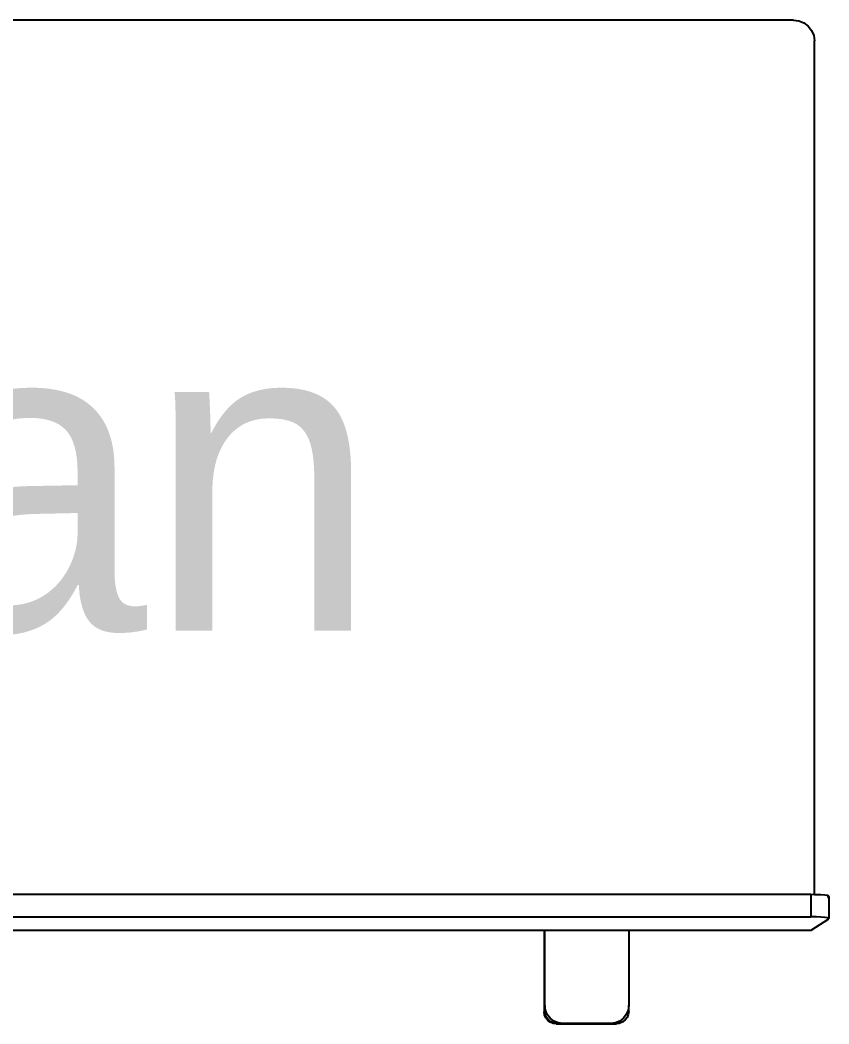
# Model space of a CAD drawing. Extents: x -4.2 to 4.2, y -5.7 to 5.7.
# Drawn here: x 2.658 to 3.179, y 1.98 to 2.626 of the extents above; entities that cross this region are included whole.
import ezdxf

# ---------------------------------------------------------------- set-up
doc = ezdxf.new("R2010")
doc.units = 0
doc.layers.get('0').update_dxf_attribs({"linetype": 'CONTINUOUS'})

msp = doc.modelspace()

# ---------------------------------------------------------------- linework, layer by layer
for p, q in [((3.15615, 2.62592), (2.20365, 2.62592)), ((3.15615, 2.62592), (3.15963, 2.62546)), ((3.15963, 2.62546), (3.16288, 2.62412)), ((3.16288, 2.62412), (3.16566, 2.62198)), ((3.16566, 2.62198), (3.1678, 2.61919)), ((3.1678, 2.61919), (3.16915, 2.61595)), ((3.16915, 2.61595), (3.16961, 2.61246)), ((3.16961, 2.06312), (3.16961, 2.61246)), ((3.16731, 2.06315), (2.08198, 2.06315)), ((3.16731, 2.06315), (3.16731, 2.04885)), ((3.16961, 2.06312), (3.16731, 2.06315)), ((3.17074, 2.06311), (3.16961, 2.06312)), ((3.17381, 2.06299), (3.17074, 2.06311)), ((3.17631, 2.06279), (3.17381, 2.06299)), ((3.17807, 2.06254), (3.17631, 2.06279)), ((3.17896, 2.06225), (3.17807, 2.06254)), ((3.17807, 2.06137), (3.17894, 2.06193)), ((3.17894, 2.06193), (3.17896, 2.06225)), ((3.17894, 2.06193), (3.17894, 2.04796)), ((3.17894, 2.06193), (3.17896, 2.04795)), ((2.08198, 2.04885), (3.16731, 2.04885)), ((3.17074, 2.04881), (3.16731, 2.04885)), ((3.17381, 2.04869), (3.17074, 2.04881)), ((3.17631, 2.04849), (3.17381, 2.04869)), ((3.17807, 2.04824), (3.17631, 2.04849)), ((3.17894, 2.04796), (3.17807, 2.04824)), ((3.17896, 2.04795), (3.17894, 2.04796)), ((3.17894, 2.04764), (3.17896, 2.04795)), ((3.16761, 2.04034), (3.17894, 2.04764)), ((2.10919, 2.04034), (2.99571, 2.04034)), ((2.99571, 2.04034), (2.99571, 1.99153)), ((2.99571, 2.04034), (2.99611, 2.04034)), ((2.99611, 1.99179), (2.99611, 2.04034)), ((2.99611, 2.04034), (3.05009, 2.04034)), ((3.05009, 2.04034), (3.05009, 1.99179)), ((3.05009, 2.04034), (3.16761, 2.04034)), ((2.99611, 1.99179), (2.99571, 1.99153)), ((2.99571, 1.99153), (2.99571, 1.98767)), ((2.9965, 1.9888), (2.99611, 1.99179)), ((2.99611, 1.99179), (2.99611, 1.98794)), ((3.05009, 1.99179), (3.0497, 1.9888)), ((3.05009, 1.98794), (3.05009, 1.99179)), ((2.99611, 1.98794), (2.99571, 1.98767)), ((2.99597, 1.98568), (2.99571, 1.98767)), ((2.99674, 1.98382), (2.99597, 1.98568)), ((2.99637, 1.98594), (2.99611, 1.98794)), ((2.99714, 1.98408), (2.99637, 1.98594)), ((2.99766, 1.98601), (2.9965, 1.9888)), ((2.99796, 1.98222), (2.99674, 1.98382)), ((2.99837, 1.98249), (2.99714, 1.98408)), ((2.9995, 1.98362), (2.99766, 1.98601)), ((3.00189, 1.98178), (2.9995, 1.98362)), ((3.0467, 1.98362), (3.04431, 1.98178)), ((3.04854, 1.98601), (3.0467, 1.98362)), ((3.04906, 1.98408), (3.04783, 1.98249)), ((3.0497, 1.9888), (3.04854, 1.98601)), ((3.04983, 1.98594), (3.04906, 1.98408)), ((3.05009, 1.98794), (3.04983, 1.98594)), ((2.99956, 1.98099), (2.99796, 1.98222)), ((2.99997, 1.98126), (2.99837, 1.98249)), ((3.00142, 1.98022), (2.99956, 1.98099)), ((3.00183, 1.98049), (2.99997, 1.98126)), ((3.00342, 1.97996), (3.00142, 1.98022)), ((3.00382, 1.98023), (3.00183, 1.98049)), ((3.00468, 1.98062), (3.00189, 1.98178)), ((3.00382, 1.98023), (3.00342, 1.97996)), ((3.00342, 1.97996), (3.00727, 1.97996)), ((3.00382, 1.98023), (3.00768, 1.98023)), ((3.00768, 1.98023), (3.00468, 1.98062)), ((3.00768, 1.98023), (3.00727, 1.97996)), ((3.00727, 1.97996), (3.03811, 1.97996)), ((3.03852, 1.98023), (3.00768, 1.98023)), ((3.03852, 1.98023), (3.03811, 1.97996)), ((3.03811, 1.97996), (3.04197, 1.97996)), ((3.04152, 1.98062), (3.03852, 1.98023)), ((3.03852, 1.98023), (3.04238, 1.98023)), ((3.04431, 1.98178), (3.04152, 1.98062)), ((3.04238, 1.98023), (3.04197, 1.97996)), ((3.04396, 1.98022), (3.04197, 1.97996)), ((3.04437, 1.98049), (3.04238, 1.98023)), ((3.04582, 1.98099), (3.04396, 1.98022)), ((3.04623, 1.98126), (3.04437, 1.98049)), ((3.04623, 1.98126), (3.04582, 1.98099)), ((3.04783, 1.98249), (3.04623, 1.98126))]:
    msp.add_line(p, q)

# ---------------------------------------------------------------- texts
msp.add_text('Imran', height=0.2).set_placement((2.20509, 2.23293))

doc.saveas('drawing.dxf')
